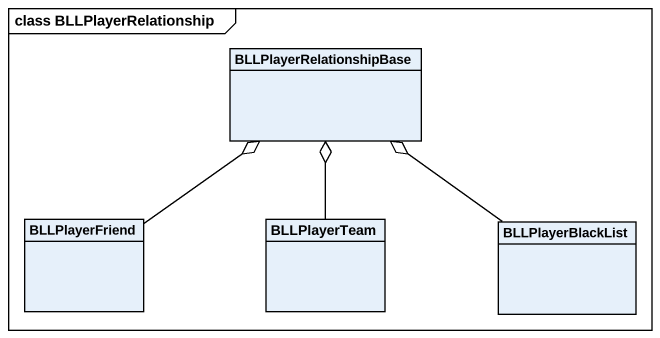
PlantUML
@startuml
mainframe class BLLPlayerRelationship
hide circle
hide empty members
class BLLPlayerRelationshipBase
class BLLPlayerFriend
class BLLPlayerTeam
class BLLPlayerBlackList
BLLPlayerFriend -up-o BLLPlayerRelationshipBase
BLLPlayerTeam -up-o BLLPlayerRelationshipBase
BLLPlayerBlackList -up-o BLLPlayerRelationshipBase
@enduml
